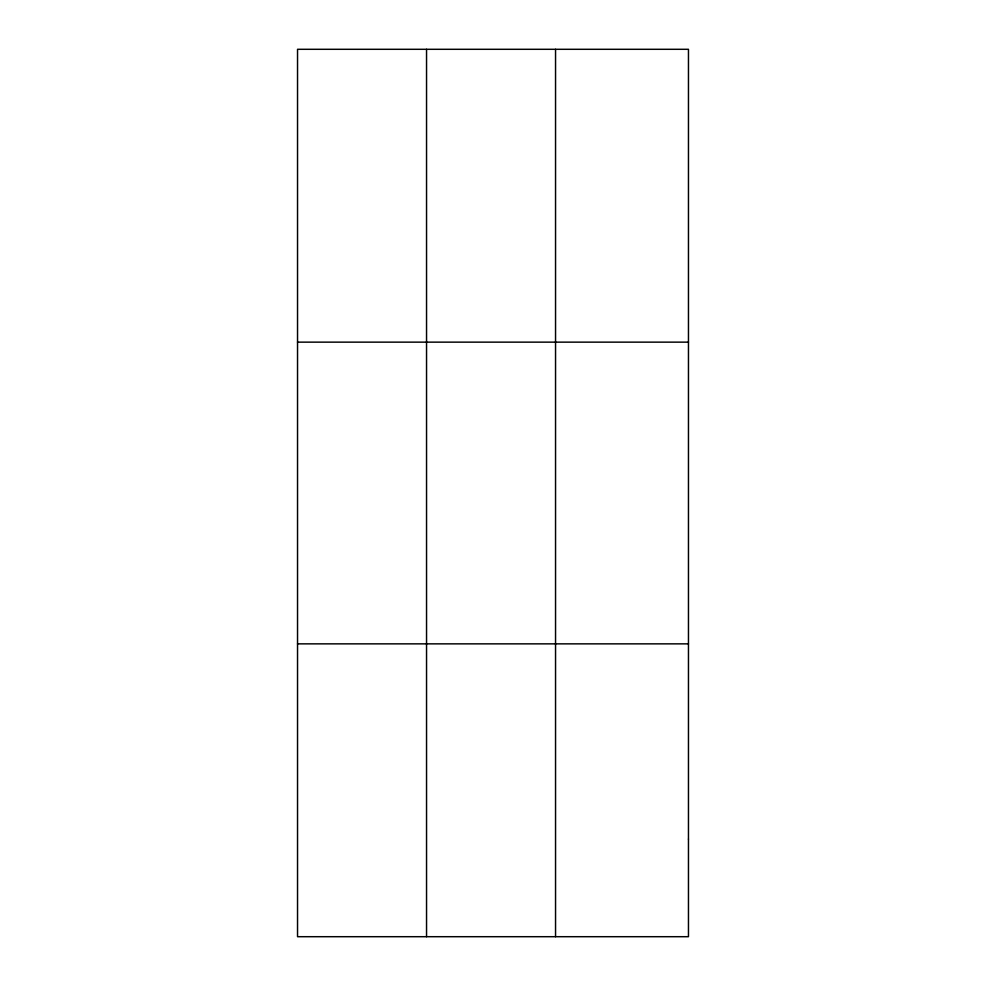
<?xml version="1.0" encoding="UTF-8"?>
<svg xmlns="http://www.w3.org/2000/svg" width="986" height="986" viewBox="0 0 986 986"><rect width="100%" height="100%" fill="white"/><g stroke="black" fill="none" stroke-linecap="round" stroke-linejoin="round"><path stroke-width="1.48" d="M426.544 936.7L426.544 49.3M555.549 936.7L555.549 49.3M297.538 342.142L688.462 342.142M297.538 643.858L688.462 643.858M688.462 839.086L688.462 936.7L297.538 936.7L297.538 49.3L688.462 49.3L688.462 839.086"/></g></svg>
